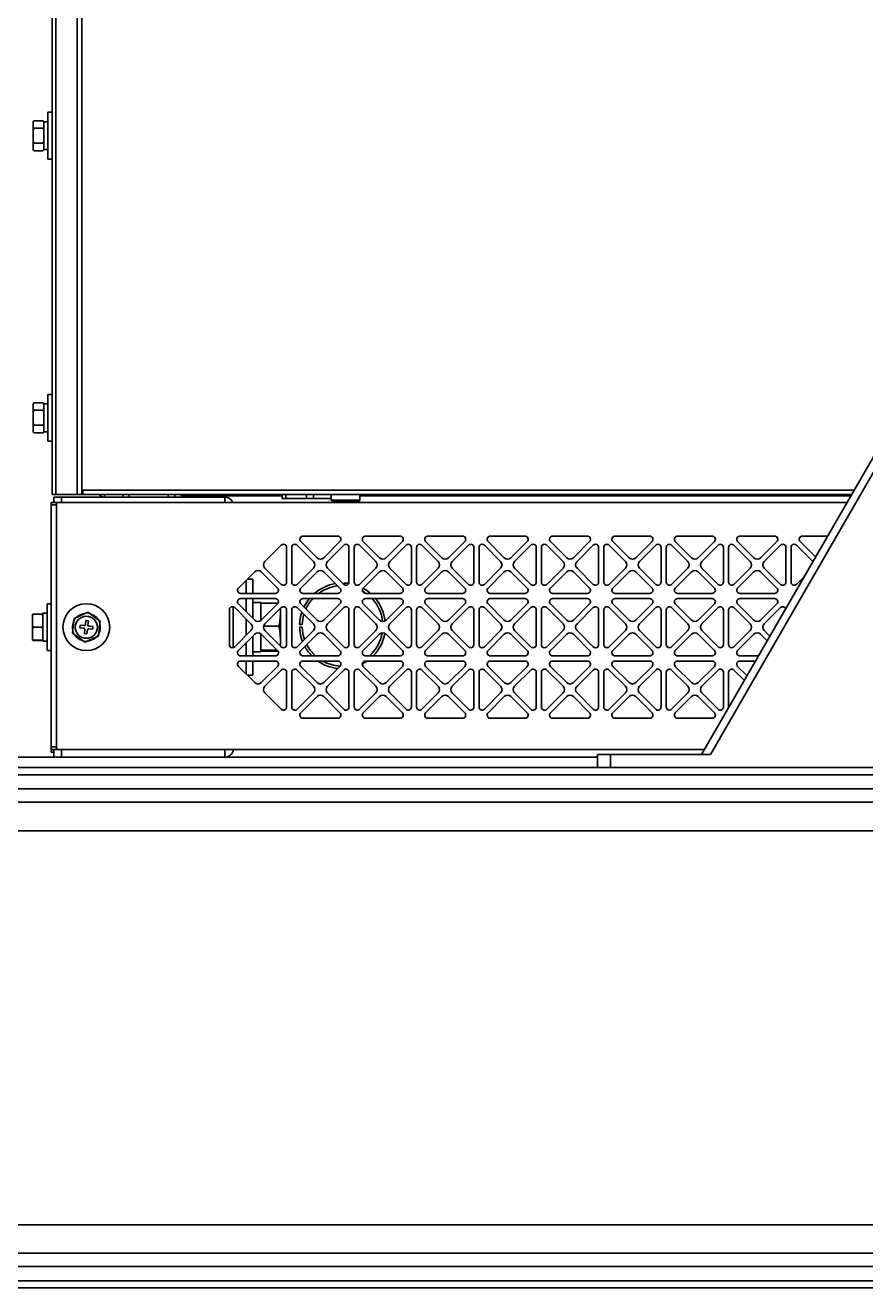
# Model space of a CAD drawing. Header units: millimetres. Extents: x 32496 to 166256, y 3504 to 23939.
# Drawn here: x 50206.6 to 50529.9, y 15003.3 to 15488.8 of the extents above; entities that cross this region are included whole.
import ezdxf

# ---------------------------------------------------------------- set-up
doc = ezdxf.new("R2010")
doc.units = ezdxf.units.MM
doc.layers.get('0').update_dxf_attribs({"lineweight": 35})

msp = doc.modelspace()

# ---------------------------------------------------------------- linework, layer by layer
at = {"linetype": 'Continuous'}
for p, q in [((50226.64, 15308.349), (50226.64, 17321.349)), ((50228.34, 17321.349), (50228.34, 15308.349)), ((50218.34, 16303.849), (50218.34, 15308.349)), ((50966.64, 16074.374), (50466.64, 15208.349)), ((50966.64, 16068.374), (50470.104, 15208.349)), ((50216.94, 15448.994), (50216.94, 15693.73)), ((50216.94, 15455.349), (50215.34, 15455.349)), ((50215.34, 15455.349), (50215.34, 15437.349)), ((50209.74, 15451.822), (50210.011, 15452.093)), ((50209.74, 15440.875), (50209.74, 15451.822)), ((50210.04, 15452.122), (50210.011, 15452.093)), ((50213.44, 15452.122), (50210.04, 15452.122)), ((50213.44, 15449.28), (50210.04, 15449.28)), ((50213.44, 15452.122), (50213.469, 15452.093)), ((50213.74, 15451.822), (50213.469, 15452.093)), ((50213.74, 15440.875), (50213.74, 15451.822)), ((50215.34, 15451.699), (50213.74, 15451.699)), ((50216.94, 15443.73), (50216.94, 15448.994)), ((50213.44, 15443.506), (50210.04, 15443.506)), ((50216.94, 15308.349), (50216.94, 15443.73)), ((50209.74, 15440.875), (50210.011, 15440.604)), ((50213.44, 15440.575), (50210.04, 15440.575)), ((50213.74, 15440.875), (50213.469, 15440.604)), ((50215.34, 15440.999), (50213.74, 15440.999)), ((50216.94, 15437.349), (50215.34, 15437.349)), ((50216.94, 15346.849), (50215.34, 15346.849)), ((50215.34, 15346.849), (50215.34, 15328.849)), ((50209.74, 15343.322), (50210.011, 15343.593)), ((50209.74, 15332.375), (50209.74, 15343.322)), ((50210.04, 15343.622), (50210.011, 15343.593)), ((50213.44, 15343.622), (50210.04, 15343.622)), ((50213.44, 15343.622), (50213.469, 15343.593)), ((50213.74, 15343.322), (50213.469, 15343.593)), ((50213.74, 15332.375), (50213.74, 15343.322)), ((50215.34, 15343.199), (50213.74, 15343.199)), ((50213.44, 15340.78), (50210.04, 15340.78)), ((50209.74, 15332.375), (50210.011, 15332.104)), ((50213.44, 15335.006), (50210.04, 15335.006)), ((50213.44, 15332.075), (50210.04, 15332.075)), ((50213.74, 15332.375), (50213.469, 15332.104)), ((50215.34, 15332.499), (50213.74, 15332.499)), ((50216.94, 15328.849), (50215.34, 15328.849)), ((50216.94, 15308.349), (50226.64, 15308.349)), ((50283.44, 15307.349), (50217.64, 15307.349)), ((50217.64, 15305.349), (50217.64, 15307.349)), ((50220.64, 15307.349), (50220.64, 15305.349)), ((50226.64, 15308.349), (50524.375, 15308.349)), ((50228.84, 15310.049), (50525.356, 15310.049)), ((50228.84, 15308.349), (50228.84, 15310.049)), ((50237.14, 15308.349), (50237.14, 15307.349)), ((50244.14, 15307.349), (50244.14, 15308.349)), ((50246.64, 15307.349), (50246.64, 15308.349)), ((50261.64, 15307.349), (50261.64, 15308.349)), ((50264.14, 15307.349), (50264.14, 15308.349)), ((50266.64, 15308.349), (50266.64, 15307.849)), ((50305.473, 15307.849), (50266.64, 15307.849)), ((50283.44, 15305.349), (50283.44, 15307.349)), ((50305.473, 15306.782), (50305.473, 15308.349)), ((50306.792, 15306.782), (50306.792, 15308.349)), ((50314.821, 15306.782), (50314.821, 15308.349)), ((50317.458, 15306.782), (50317.458, 15308.349)), ((50324.315, 15308.349), (50324.315, 15306.149)), ((50335.365, 15308.349), (50335.365, 15306.149)), ((50524.086, 15307.849), (50335.365, 15307.849)), ((50216.64, 15305.349), (50522.643, 15305.349)), ((50216.64, 15210.349), (50216.64, 15305.349)), ((50218.64, 15304.349), (50216.64, 15304.349)), ((50218.64, 15305.349), (50218.64, 15304.349)), ((50218.64, 15304.349), (50218.64, 15211.349)), ((50305.473, 15306.782), (50324.315, 15306.782)), ((50324.315, 15306.149), (50335.365, 15306.149)), ((50324.615, 15305.849), (50324.315, 15306.149)), ((50324.615, 15305.849), (50335.065, 15305.849)), ((50335.065, 15305.849), (50335.365, 15306.149)), ((50326.828, 15292.349), (50313.451, 15292.349)), ((50350.828, 15292.349), (50337.451, 15292.349)), ((50374.828, 15292.349), (50361.451, 15292.349)), ((50398.828, 15292.349), (50385.451, 15292.349)), ((50422.828, 15292.349), (50409.451, 15292.349)), ((50446.828, 15292.349), (50433.451, 15292.349)), ((50470.828, 15292.349), (50457.451, 15292.349)), ((50494.828, 15292.349), (50481.451, 15292.349)), ((50515.137, 15292.349), (50505.451, 15292.349)), ((50305.091, 15288.886), (50298.827, 15282.621)), ((50307.14, 15274.66), (50307.14, 15288.037)), ((50309.14, 15288.037), (50309.14, 15274.66)), ((50317.453, 15282.621), (50311.188, 15288.886)), ((50312.603, 15290.3), (50318.867, 15284.036)), ((50321.413, 15284.036), (50327.677, 15290.3)), ((50329.091, 15288.886), (50322.827, 15282.621)), ((50331.14, 15274.66), (50331.14, 15288.037)), ((50333.14, 15288.037), (50333.14, 15274.66)), ((50341.453, 15282.621), (50335.188, 15288.886)), ((50336.603, 15290.3), (50342.867, 15284.036)), ((50345.413, 15284.036), (50351.677, 15290.3)), ((50353.091, 15288.886), (50346.827, 15282.621)), ((50355.14, 15274.66), (50355.14, 15288.037)), ((50357.14, 15288.037), (50357.14, 15274.66)), ((50365.453, 15282.621), (50359.188, 15288.886)), ((50360.603, 15290.3), (50366.867, 15284.036)), ((50369.413, 15284.036), (50375.677, 15290.3)), ((50377.091, 15288.886), (50370.827, 15282.621)), ((50379.14, 15274.66), (50379.14, 15288.037)), ((50381.14, 15288.037), (50381.14, 15274.66)), ((50389.453, 15282.621), (50383.188, 15288.886)), ((50384.603, 15290.3), (50390.867, 15284.036)), ((50393.413, 15284.036), (50399.677, 15290.3)), ((50401.091, 15288.886), (50394.827, 15282.621)), ((50403.14, 15274.66), (50403.14, 15288.037)), ((50405.14, 15288.037), (50405.14, 15274.66)), ((50413.453, 15282.621), (50407.188, 15288.886)), ((50408.603, 15290.3), (50414.867, 15284.036)), ((50417.413, 15284.036), (50423.677, 15290.3)), ((50425.091, 15288.886), (50418.827, 15282.621)), ((50427.14, 15274.66), (50427.14, 15288.037)), ((50429.14, 15288.037), (50429.14, 15274.66)), ((50437.453, 15282.621), (50431.188, 15288.886)), ((50432.603, 15290.3), (50438.867, 15284.036)), ((50441.413, 15284.036), (50447.677, 15290.3)), ((50449.091, 15288.886), (50442.827, 15282.621)), ((50451.14, 15274.66), (50451.14, 15288.037)), ((50453.14, 15288.037), (50453.14, 15274.66)), ((50461.453, 15282.621), (50455.188, 15288.886)), ((50456.603, 15290.3), (50462.867, 15284.036)), ((50465.413, 15284.036), (50471.677, 15290.3)), ((50473.091, 15288.886), (50466.827, 15282.621)), ((50475.14, 15274.66), (50475.14, 15288.037)), ((50477.14, 15288.037), (50477.14, 15274.66)), ((50485.453, 15282.621), (50479.188, 15288.886)), ((50480.603, 15290.3), (50486.867, 15284.036)), ((50489.413, 15284.036), (50495.677, 15290.3)), ((50497.091, 15288.886), (50490.827, 15282.621)), ((50499.14, 15274.66), (50499.14, 15288.037)), ((50501.14, 15288.037), (50501.14, 15274.66)), ((50509.453, 15282.621), (50503.188, 15288.886)), ((50504.603, 15290.3), (50510.531, 15284.371)), ((50294.867, 15278.662), (50288.603, 15272.397)), ((50303.677, 15272.397), (50297.413, 15278.662)), ((50298.827, 15280.076), (50305.091, 15273.811)), ((50311.188, 15273.811), (50317.453, 15280.076)), ((50318.867, 15278.662), (50312.603, 15272.397)), ((50327.677, 15272.397), (50321.413, 15278.662)), ((50322.827, 15280.076), (50329.091, 15273.811)), ((50335.188, 15273.811), (50341.453, 15280.076)), ((50342.867, 15278.662), (50336.603, 15272.397)), ((50351.677, 15272.397), (50345.413, 15278.662)), ((50346.827, 15280.076), (50353.091, 15273.811)), ((50359.188, 15273.811), (50365.453, 15280.076)), ((50366.867, 15278.662), (50360.603, 15272.397)), ((50375.677, 15272.397), (50369.413, 15278.662)), ((50370.827, 15280.076), (50377.091, 15273.811)), ((50383.188, 15273.811), (50389.453, 15280.076)), ((50390.867, 15278.662), (50384.603, 15272.397)), ((50399.677, 15272.397), (50393.413, 15278.662)), ((50394.827, 15280.076), (50401.091, 15273.811)), ((50407.188, 15273.811), (50413.453, 15280.076)), ((50414.867, 15278.662), (50408.603, 15272.397)), ((50423.677, 15272.397), (50417.413, 15278.662)), ((50418.827, 15280.076), (50425.091, 15273.811)), ((50431.188, 15273.811), (50437.453, 15280.076)), ((50438.867, 15278.662), (50432.603, 15272.397)), ((50447.677, 15272.397), (50441.413, 15278.662)), ((50442.827, 15280.076), (50449.091, 15273.811)), ((50455.188, 15273.811), (50461.453, 15280.076)), ((50462.867, 15278.662), (50456.603, 15272.397)), ((50471.677, 15272.397), (50465.413, 15278.662)), ((50466.827, 15280.076), (50473.091, 15273.811)), ((50479.188, 15273.811), (50485.453, 15280.076)), ((50486.867, 15278.662), (50480.603, 15272.397)), ((50495.677, 15272.397), (50489.413, 15278.662)), ((50490.827, 15280.076), (50497.091, 15273.811)), ((50291.64, 15275.434), (50291.64, 15270.349)), ((50294.14, 15275.849), (50292.054, 15275.849)), ((50294.14, 15270.349), (50294.14, 15275.849)), ((50329.14, 15274.341), (50329.14, 15273.772)), ((50503.188, 15273.811), (50506.137, 15276.76)), ((50289.451, 15270.349), (50302.828, 15270.349)), ((50302.828, 15268.349), (50289.451, 15268.349)), ((50291.64, 15268.349), (50291.64, 15263.263)), ((50294.14, 15260.763), (50294.14, 15268.349)), ((50313.451, 15270.349), (50326.828, 15270.349)), ((50326.828, 15268.349), (50313.451, 15268.349)), ((50337.451, 15270.349), (50350.828, 15270.349)), ((50350.828, 15268.349), (50337.451, 15268.349)), ((50361.451, 15270.349), (50374.828, 15270.349)), ((50374.828, 15268.349), (50361.451, 15268.349)), ((50385.451, 15270.349), (50398.828, 15270.349)), ((50398.828, 15268.349), (50385.451, 15268.349)), ((50409.451, 15270.349), (50422.828, 15270.349)), ((50422.828, 15268.349), (50409.451, 15268.349)), ((50433.451, 15270.349), (50446.828, 15270.349)), ((50446.828, 15268.349), (50433.451, 15268.349)), ((50457.451, 15270.349), (50470.828, 15270.349)), ((50470.828, 15268.349), (50457.451, 15268.349)), ((50481.451, 15270.349), (50494.828, 15270.349)), ((50494.828, 15268.349), (50481.451, 15268.349)), ((50216.64, 15266.349), (50215.04, 15266.349)), ((50215.04, 15266.349), (50215.04, 15248.349)), ((50285.14, 15264.037), (50285.14, 15250.66)), ((50286.64, 15265.192), (50286.64, 15249.505)), ((50293.453, 15258.621), (50287.188, 15264.886)), ((50288.603, 15266.3), (50294.867, 15260.036)), ((50294.14, 15266.799), (50297.24, 15266.799)), ((50297.24, 15266.551), (50297.24, 15266.799)), ((50303.864, 15266.551), (50297.24, 15266.551)), ((50297.24, 15266.551), (50297.24, 15264.576)), ((50297.24, 15259.894), (50297.24, 15264.576)), ((50297.413, 15260.036), (50303.677, 15266.3)), ((50305.091, 15264.886), (50298.827, 15258.621)), ((50304.74, 15250.163), (50304.74, 15264.534)), ((50307.14, 15250.66), (50307.14, 15264.037)), ((50309.14, 15264.037), (50309.14, 15250.66)), ((50317.453, 15258.621), (50311.188, 15264.886)), ((50312.603, 15266.3), (50318.867, 15260.036)), ((50321.413, 15260.036), (50327.677, 15266.3)), ((50329.091, 15264.886), (50322.827, 15258.621)), ((50331.14, 15250.66), (50331.14, 15264.037)), ((50333.14, 15264.037), (50333.14, 15250.66)), ((50341.453, 15258.621), (50335.188, 15264.886)), ((50336.603, 15266.3), (50342.867, 15260.036)), ((50345.413, 15260.036), (50351.677, 15266.3)), ((50353.091, 15264.886), (50346.827, 15258.621)), ((50355.14, 15250.66), (50355.14, 15264.037)), ((50357.14, 15264.037), (50357.14, 15250.66)), ((50365.453, 15258.621), (50359.188, 15264.886)), ((50360.603, 15266.3), (50366.867, 15260.036)), ((50369.413, 15260.036), (50375.677, 15266.3)), ((50377.091, 15264.886), (50370.827, 15258.621)), ((50379.14, 15250.66), (50379.14, 15264.037)), ((50381.14, 15264.037), (50381.14, 15250.66)), ((50389.453, 15258.621), (50383.188, 15264.886)), ((50384.603, 15266.3), (50390.867, 15260.036)), ((50393.413, 15260.036), (50399.677, 15266.3)), ((50401.091, 15264.886), (50394.827, 15258.621)), ((50403.14, 15250.66), (50403.14, 15264.037)), ((50405.14, 15264.037), (50405.14, 15250.66)), ((50413.453, 15258.621), (50407.188, 15264.886)), ((50408.603, 15266.3), (50414.867, 15260.036)), ((50417.413, 15260.036), (50423.677, 15266.3)), ((50425.091, 15264.886), (50418.827, 15258.621)), ((50427.14, 15250.66), (50427.14, 15264.037)), ((50429.14, 15264.037), (50429.14, 15250.66)), ((50437.453, 15258.621), (50431.188, 15264.886)), ((50432.603, 15266.3), (50438.867, 15260.036)), ((50441.413, 15260.036), (50447.677, 15266.3)), ((50449.091, 15264.886), (50442.827, 15258.621)), ((50451.14, 15250.66), (50451.14, 15264.037)), ((50453.14, 15264.037), (50453.14, 15250.66)), ((50461.453, 15258.621), (50455.188, 15264.886)), ((50456.603, 15266.3), (50462.867, 15260.036)), ((50465.413, 15260.036), (50471.677, 15266.3)), ((50473.091, 15264.886), (50466.827, 15258.621)), ((50475.14, 15250.66), (50475.14, 15264.037)), ((50477.14, 15264.037), (50477.14, 15250.66)), ((50485.453, 15258.621), (50479.188, 15264.886)), ((50480.603, 15266.3), (50486.867, 15260.036)), ((50489.413, 15260.036), (50495.677, 15266.3)), ((50497.091, 15264.886), (50490.827, 15258.621)), ((50209.44, 15262.387), (50209.44, 15262.349)), ((50209.44, 15262.348), (50209.74, 15262.348)), ((50209.44, 15252.348), (50209.44, 15262.348)), ((50213.14, 15262.399), (50209.74, 15262.399)), ((50213.14, 15262.348), (50209.74, 15262.348)), ((50213.44, 15262.348), (50213.14, 15262.348)), ((50215.04, 15262.699), (50213.44, 15262.699)), ((50213.44, 15251.999), (50213.44, 15262.699)), ((50224.861, 15255.009), (50225.475, 15260.75)), ((50225.475, 15260.75), (50230.753, 15263.089)), ((50229.749, 15258.396), (50229.908, 15259.888)), ((50229.908, 15259.888), (50230.903, 15259.781)), ((50230.903, 15259.781), (50230.743, 15258.29)), ((50230.753, 15263.089), (50235.418, 15259.688)), ((50234.805, 15253.947), (50235.418, 15259.688)), ((50291.64, 15260.434), (50291.64, 15254.263)), ((50312.147, 15258.349), (50313.148, 15258.349)), ((50213.14, 15257.348), (50209.74, 15257.348)), ((50229.526, 15251.608), (50224.861, 15255.009)), ((50227.601, 15257.117), (50227.707, 15258.111)), ((50229.092, 15256.958), (50227.601, 15257.117)), ((50227.707, 15258.111), (50229.199, 15257.952)), ((50229.377, 15254.916), (50229.536, 15256.407)), ((50230.371, 15254.81), (50229.377, 15254.916)), ((50234.805, 15253.947), (50229.526, 15251.608)), ((50230.531, 15256.301), (50230.371, 15254.81)), ((50232.572, 15256.586), (50231.081, 15256.745)), ((50231.187, 15257.74), (50232.679, 15257.58)), ((50232.679, 15257.58), (50232.572, 15256.586)), ((50287.188, 15249.811), (50293.453, 15256.076)), ((50294.867, 15254.662), (50288.603, 15248.397)), ((50294.14, 15246.349), (50294.14, 15253.934)), ((50297.24, 15250.66), (50297.24, 15254.803)), ((50303.677, 15248.397), (50297.413, 15254.662)), ((50304.233, 15257.768), (50298.355, 15257.768)), ((50298.827, 15256.076), (50305.091, 15249.811)), ((50311.188, 15249.811), (50317.453, 15256.076)), ((50313.148, 15257.349), (50312.147, 15257.349)), ((50318.867, 15254.662), (50312.603, 15248.397)), ((50327.677, 15248.397), (50321.413, 15254.662)), ((50322.827, 15256.076), (50329.091, 15249.811)), ((50335.188, 15249.811), (50341.453, 15256.076)), ((50342.867, 15254.662), (50336.603, 15248.397)), ((50351.677, 15248.397), (50345.413, 15254.662)), ((50346.827, 15256.076), (50353.091, 15249.811)), ((50359.188, 15249.811), (50365.453, 15256.076)), ((50366.867, 15254.662), (50360.603, 15248.397)), ((50375.677, 15248.397), (50369.413, 15254.662)), ((50370.827, 15256.076), (50377.091, 15249.811)), ((50383.188, 15249.811), (50389.453, 15256.076)), ((50390.867, 15254.662), (50384.603, 15248.397)), ((50399.677, 15248.397), (50393.413, 15254.662)), ((50394.827, 15256.076), (50401.091, 15249.811)), ((50407.188, 15249.811), (50413.453, 15256.076)), ((50414.867, 15254.662), (50408.603, 15248.397)), ((50423.677, 15248.397), (50417.413, 15254.662)), ((50418.827, 15256.076), (50425.091, 15249.811)), ((50431.188, 15249.811), (50437.453, 15256.076)), ((50438.867, 15254.662), (50432.603, 15248.397)), ((50447.677, 15248.397), (50441.413, 15254.662)), ((50442.827, 15256.076), (50449.091, 15249.811)), ((50455.188, 15249.811), (50461.453, 15256.076)), ((50462.867, 15254.662), (50456.603, 15248.397)), ((50471.677, 15248.397), (50465.413, 15254.662)), ((50466.827, 15256.076), (50473.091, 15249.811)), ((50479.188, 15249.811), (50485.453, 15256.076)), ((50486.867, 15254.662), (50480.603, 15248.397)), ((50491.927, 15252.147), (50489.413, 15254.662)), ((50490.827, 15256.076), (50492.962, 15253.94)), ((50209.74, 15252.348), (50209.44, 15252.348)), ((50209.44, 15252.348), (50209.44, 15252.31)), ((50209.711, 15252.348), (50209.718, 15252.336)), ((50209.711, 15252.348), (50209.718, 15252.336)), ((50213.14, 15252.348), (50209.74, 15252.348)), ((50213.14, 15252.298), (50209.74, 15252.298)), ((50213.14, 15252.348), (50213.44, 15252.348)), ((50213.168, 15252.348), (50213.161, 15252.336)), ((50213.169, 15252.348), (50213.162, 15252.336)), ((50215.04, 15251.999), (50213.44, 15251.999)), ((50291.64, 15251.434), (50291.64, 15246.349)), ((50297.24, 15248.469), (50297.24, 15250.66)), ((50216.64, 15248.349), (50215.04, 15248.349)), ((50289.451, 15246.349), (50302.828, 15246.349)), ((50302.828, 15244.349), (50289.451, 15244.349)), ((50291.64, 15244.349), (50291.64, 15239.263)), ((50294.14, 15247.899), (50297.24, 15247.899)), ((50294.14, 15238.849), (50294.14, 15244.349)), ((50303.509, 15248.565), (50297.24, 15248.565)), ((50297.24, 15247.899), (50297.24, 15248.469)), ((50303.864, 15248.146), (50297.24, 15248.146)), ((50313.451, 15246.349), (50326.828, 15246.349)), ((50326.828, 15244.349), (50313.451, 15244.349)), ((50337.451, 15246.349), (50350.828, 15246.349)), ((50350.828, 15244.349), (50337.451, 15244.349)), ((50361.451, 15246.349), (50374.828, 15246.349)), ((50374.828, 15244.349), (50361.451, 15244.349)), ((50385.451, 15246.349), (50398.828, 15246.349)), ((50398.828, 15244.349), (50385.451, 15244.349)), ((50409.451, 15246.349), (50422.828, 15246.349)), ((50422.828, 15244.349), (50409.451, 15244.349)), ((50433.451, 15246.349), (50446.828, 15246.349)), ((50446.828, 15244.349), (50433.451, 15244.349)), ((50457.451, 15246.349), (50470.828, 15246.349)), ((50470.828, 15244.349), (50457.451, 15244.349)), ((50481.451, 15246.349), (50488.579, 15246.349)), ((50487.424, 15244.349), (50481.451, 15244.349)), ((50288.603, 15242.3), (50294.867, 15236.036)), ((50297.413, 15236.036), (50303.677, 15242.3)), ((50305.091, 15240.886), (50298.827, 15234.621)), ((50307.14, 15226.66), (50307.14, 15240.037)), ((50309.14, 15240.037), (50309.14, 15226.66)), ((50317.453, 15234.621), (50311.188, 15240.886)), ((50312.603, 15242.3), (50318.867, 15236.036)), ((50321.413, 15236.036), (50327.677, 15242.3)), ((50329.091, 15240.886), (50322.827, 15234.621)), ((50331.14, 15226.66), (50331.14, 15240.037)), ((50333.14, 15240.037), (50333.14, 15226.66)), ((50341.453, 15234.621), (50335.188, 15240.886)), ((50336.603, 15242.3), (50342.867, 15236.036)), ((50345.413, 15236.036), (50351.677, 15242.3)), ((50353.091, 15240.886), (50346.827, 15234.621)), ((50355.14, 15226.66), (50355.14, 15240.037)), ((50357.14, 15240.037), (50357.14, 15226.66)), ((50365.453, 15234.621), (50359.188, 15240.886)), ((50360.603, 15242.3), (50366.867, 15236.036)), ((50369.413, 15236.036), (50375.677, 15242.3)), ((50377.091, 15240.886), (50370.827, 15234.621)), ((50379.14, 15226.66), (50379.14, 15240.037)), ((50381.14, 15240.037), (50381.14, 15226.66)), ((50389.453, 15234.621), (50383.188, 15240.886)), ((50384.603, 15242.3), (50390.867, 15236.036)), ((50393.413, 15236.036), (50399.677, 15242.3)), ((50401.091, 15240.886), (50394.827, 15234.621)), ((50403.14, 15226.66), (50403.14, 15240.037)), ((50405.14, 15240.037), (50405.14, 15226.66)), ((50413.453, 15234.621), (50407.188, 15240.886)), ((50408.603, 15242.3), (50414.867, 15236.036)), ((50417.413, 15236.036), (50423.677, 15242.3)), ((50425.091, 15240.886), (50418.827, 15234.621)), ((50427.14, 15226.66), (50427.14, 15240.037)), ((50429.14, 15240.037), (50429.14, 15226.66)), ((50437.453, 15234.621), (50431.188, 15240.886)), ((50432.603, 15242.3), (50438.867, 15236.036)), ((50441.413, 15236.036), (50447.677, 15242.3)), ((50449.091, 15240.886), (50442.827, 15234.621)), ((50451.14, 15226.66), (50451.14, 15240.037)), ((50453.14, 15240.037), (50453.14, 15226.66)), ((50461.453, 15234.621), (50455.188, 15240.886)), ((50456.603, 15242.3), (50462.867, 15236.036)), ((50465.413, 15236.036), (50471.677, 15242.3)), ((50473.091, 15240.886), (50466.827, 15234.621)), ((50475.14, 15226.66), (50475.14, 15240.037)), ((50477.14, 15240.037), (50477.14, 15226.66)), ((50483.142, 15236.932), (50479.188, 15240.886)), ((50480.603, 15242.3), (50484.178, 15238.725)), ((50294.14, 15238.849), (50292.054, 15238.849)), ((50298.827, 15232.076), (50305.091, 15225.811)), ((50311.188, 15225.811), (50317.453, 15232.076)), ((50318.867, 15230.662), (50312.603, 15224.397)), ((50327.677, 15224.397), (50321.413, 15230.662)), ((50322.827, 15232.076), (50329.091, 15225.811)), ((50335.188, 15225.811), (50341.453, 15232.076)), ((50342.867, 15230.662), (50336.603, 15224.397)), ((50351.677, 15224.397), (50345.413, 15230.662)), ((50346.827, 15232.076), (50353.091, 15225.811)), ((50359.188, 15225.811), (50365.453, 15232.076)), ((50366.867, 15230.662), (50360.603, 15224.397)), ((50375.677, 15224.397), (50369.413, 15230.662)), ((50370.827, 15232.076), (50377.091, 15225.811)), ((50383.188, 15225.811), (50389.453, 15232.076)), ((50390.867, 15230.662), (50384.603, 15224.397)), ((50399.677, 15224.397), (50393.413, 15230.662)), ((50394.827, 15232.076), (50401.091, 15225.811)), ((50407.188, 15225.811), (50413.453, 15232.076)), ((50414.867, 15230.662), (50408.603, 15224.397)), ((50423.677, 15224.397), (50417.413, 15230.662)), ((50418.827, 15232.076), (50425.091, 15225.811)), ((50431.188, 15225.811), (50437.453, 15232.076)), ((50438.867, 15230.662), (50432.603, 15224.397)), ((50447.677, 15224.397), (50441.413, 15230.662)), ((50442.827, 15232.076), (50449.091, 15225.811)), ((50455.188, 15225.811), (50461.453, 15232.076)), ((50462.867, 15230.662), (50456.603, 15224.397)), ((50471.677, 15224.397), (50465.413, 15230.662)), ((50466.827, 15232.076), (50473.091, 15225.811)), ((50313.451, 15222.349), (50326.828, 15222.349)), ((50337.451, 15222.349), (50350.828, 15222.349)), ((50361.451, 15222.349), (50374.828, 15222.349)), ((50385.451, 15222.349), (50398.828, 15222.349)), ((50409.451, 15222.349), (50422.828, 15222.349)), ((50433.451, 15222.349), (50446.828, 15222.349)), ((50457.451, 15222.349), (50470.828, 15222.349)), ((50216.64, 15211.349), (50218.64, 15211.349)), ((50216.64, 15210.349), (50467.794, 15210.349)), ((50216.64, 15210.349), (50216.64, 15209.349)), ((50217.64, 15209.758), (50217.64, 15210.349)), ((50218.64, 15211.349), (50218.64, 15210.349)), ((50220.64, 15210.349), (50220.64, 15207.349)), ((50283.44, 15210.349), (50283.44, 15207.349)), ((50426.64, 15207.349), (50011.64, 15207.349)), ((50217.64, 15209.349), (50216.64, 15209.349)), ((50217.64, 15207.349), (50217.64, 15209.758)), ((50426.64, 15208.349), (50470.104, 15208.349)), ((50426.64, 15203.349), (50426.64, 15208.349)), ((50431.64, 15203.349), (50431.64, 15208.349)), ((51717.14, 15200.629), (40048.64, 15200.629)), ((50431.64, 15203.349), (50011.64, 15203.349)), ((50622.11, 15203.349), (50426.64, 15203.349)), ((51717.14, 15195.156), (40048.64, 15195.156)), ((51071.64, 15190.039), (40098.64, 15190.039)), ((51071.64, 15179.094), (40098.64, 15179.094)), ((52008.64, 15027.604), (40172.64, 15027.604)), ((52008.64, 15016.658), (40172.64, 15016.658)), ((52008.64, 15011.541), (40172.64, 15011.541)), ((52008.64, 15006.069), (40172.64, 15006.069)), ((52008.64, 15003.349), (40172.64, 15003.349))]:
    msp.add_line(p, q, dxfattribs=at)
for radius in [9, 4.25]:
    msp.add_circle((50230.14, 15257.349), radius, dxfattribs=at)
for centre, radius, start, end in [((50212.554, 15443.165), 3.606, 218.71028, 219.13391), ((50213.877, 15444.355), 5.386, 224.12457, 224.56524), ((50209.604, 15444.354), 5.384, 315.43477, 315.87545), ((50210.925, 15443.166), 3.607, 320.8641, 321.28972), ((50212.554, 15334.665), 3.606, 218.71028, 219.13391), ((50213.877, 15335.855), 5.386, 224.12457, 224.56524), ((50209.604, 15335.854), 5.384, 315.43477, 315.87545), ((50210.925, 15334.666), 3.607, 320.8641, 321.28972), ((50237.14, 15310.349), 3, 222.2942, 270), ((50283.44, 15304.149), 3.2, 22.14766, 90), ((50313.451, 15291.149), 1.2, 90, 225), ((50326.828, 15291.149), 1.2, 315, 90), ((50337.451, 15291.149), 1.2, 90, 225), ((50350.828, 15291.149), 1.2, 315, 90), ((50361.451, 15291.149), 1.2, 90, 225), ((50374.828, 15291.149), 1.2, 315, 90), ((50385.451, 15291.149), 1.2, 90, 225), ((50398.828, 15291.149), 1.2, 315, 90), ((50409.451, 15291.149), 1.2, 90, 225), ((50422.828, 15291.149), 1.2, 315, 90), ((50433.451, 15291.149), 1.2, 90, 225), ((50446.828, 15291.149), 1.2, 315, 90), ((50457.451, 15291.149), 1.2, 90, 225), ((50470.828, 15291.149), 1.2, 315, 90), ((50481.451, 15291.149), 1.2, 90, 225), ((50494.828, 15291.149), 1.2, 315, 90), ((50505.451, 15291.149), 1.2, 90, 225), ((50305.94, 15288.037), 1.2, 0, 135), ((50310.34, 15288.037), 1.2, 45, 180), ((50329.94, 15288.037), 1.2, 0, 135), ((50334.34, 15288.037), 1.2, 45, 180), ((50353.94, 15288.037), 1.2, 0, 135), ((50358.34, 15288.037), 1.2, 45, 180), ((50377.94, 15288.037), 1.2, 0, 135), ((50382.34, 15288.037), 1.2, 45, 180), ((50401.94, 15288.037), 1.2, 0, 135), ((50406.34, 15288.037), 1.2, 45, 180), ((50425.94, 15288.037), 1.2, 0, 135), ((50430.34, 15288.037), 1.2, 45, 180), ((50449.94, 15288.037), 1.2, 0, 135), ((50454.34, 15288.037), 1.2, 45, 180), ((50473.94, 15288.037), 1.2, 0, 135), ((50478.34, 15288.037), 1.2, 45, 180), ((50497.94, 15288.037), 1.2, 0, 135), ((50502.34, 15288.037), 1.2, 45, 180), ((50300.1, 15281.349), 1.8, 135, 225), ((50316.18, 15281.349), 1.8, 315, 45), ((50320.14, 15285.308), 1.8, 225, 315), ((50324.1, 15281.349), 1.8, 135, 225), ((50340.18, 15281.349), 1.8, 315, 45), ((50344.14, 15285.308), 1.8, 225, 315), ((50348.1, 15281.349), 1.8, 135, 225), ((50364.18, 15281.349), 1.8, 315, 45), ((50368.14, 15285.308), 1.8, 225, 315), ((50372.1, 15281.349), 1.8, 135, 225), ((50388.18, 15281.349), 1.8, 315, 45), ((50392.14, 15285.308), 1.8, 225, 315), ((50396.1, 15281.349), 1.8, 135, 225), ((50412.18, 15281.349), 1.8, 315, 45), ((50416.14, 15285.308), 1.8, 225, 315), ((50420.1, 15281.349), 1.8, 135, 225), ((50436.18, 15281.349), 1.8, 315, 45), ((50440.14, 15285.308), 1.8, 225, 315), ((50444.1, 15281.349), 1.8, 135, 225), ((50460.18, 15281.349), 1.8, 315, 45), ((50464.14, 15285.308), 1.8, 225, 315), ((50468.1, 15281.349), 1.8, 135, 225), ((50484.18, 15281.349), 1.8, 315, 45), ((50488.14, 15285.308), 1.8, 225, 315), ((50492.1, 15281.349), 1.8, 135, 225), ((50296.14, 15277.389), 1.8, 45, 135), ((50320.14, 15277.389), 1.8, 45, 135), ((50344.14, 15277.389), 1.8, 45, 135), ((50368.14, 15277.389), 1.8, 45, 135), ((50392.14, 15277.389), 1.8, 45, 135), ((50416.14, 15277.389), 1.8, 45, 135), ((50440.14, 15277.389), 1.8, 45, 135), ((50464.14, 15277.389), 1.8, 45, 135), ((50488.14, 15277.389), 1.8, 45, 135), ((50305.94, 15274.66), 1.2, 225, 0), ((50310.34, 15274.66), 1.2, 180, 315), ((50328.64, 15257.849), 16.5, 99.35094, 130.66828), ((50328.64, 15257.849), 15.5, 96.65645, 126.13774), ((50329.94, 15274.66), 1.2, 225, 0), ((50328.64, 15257.849), 16.5, 81.65551, 88.2635), ((50334.34, 15274.66), 1.2, 180, 315), ((50353.94, 15274.66), 1.2, 225, 0), ((50358.34, 15274.66), 1.2, 180, 315), ((50377.94, 15274.66), 1.2, 225, 0), ((50382.34, 15274.66), 1.2, 180, 315), ((50401.94, 15274.66), 1.2, 225, 0), ((50406.34, 15274.66), 1.2, 180, 315), ((50425.94, 15274.66), 1.2, 225, 0), ((50430.34, 15274.66), 1.2, 180, 315), ((50449.94, 15274.66), 1.2, 225, 0), ((50454.34, 15274.66), 1.2, 180, 315), ((50473.94, 15274.66), 1.2, 225, 0), ((50478.34, 15274.66), 1.2, 180, 315), ((50497.94, 15274.66), 1.2, 225, 0), ((50502.34, 15274.66), 1.2, 180, 315), ((50289.451, 15271.549), 1.2, 135, 270), ((50289.451, 15267.149), 1.2, 90, 225), ((50302.828, 15271.549), 1.2, 270, 45), ((50302.828, 15267.149), 1.2, 315, 90), ((50313.451, 15271.549), 1.2, 135, 270), ((50313.451, 15267.149), 1.2, 90, 225), ((50328.64, 15257.849), 16.5, 140.44975, 153.97851), ((50328.64, 15257.849), 15.5, 137.2859, 155.27208), ((50326.828, 15271.549), 1.2, 270, 45), ((50326.828, 15267.149), 1.2, 315, 90), ((50337.451, 15271.549), 1.2, 135, 270), ((50337.451, 15267.149), 1.2, 90, 225), ((50328.64, 15257.849), 15.5, 53.86236, 60.41181), ((50328.64, 15257.849), 16.5, 49.33265, 61.37416), ((50328.64, 15257.849), 15.5, 6.1975, 42.71334), ((50328.64, 15257.849), 16.5, 6.60647, 39.54966), ((50350.828, 15271.549), 1.2, 270, 45), ((50350.828, 15267.149), 1.2, 315, 90), ((50361.451, 15271.549), 1.2, 135, 270), ((50361.451, 15267.149), 1.2, 90, 225), ((50374.828, 15271.549), 1.2, 270, 45), ((50374.828, 15267.149), 1.2, 315, 90), ((50385.451, 15271.549), 1.2, 135, 270), ((50385.451, 15267.149), 1.2, 90, 225), ((50398.828, 15271.549), 1.2, 270, 45), ((50398.828, 15267.149), 1.2, 315, 90), ((50409.451, 15271.549), 1.2, 135, 270), ((50409.451, 15267.149), 1.2, 90, 225), ((50422.828, 15271.549), 1.2, 270, 45), ((50422.828, 15267.149), 1.2, 315, 90), ((50433.451, 15271.549), 1.2, 135, 270), ((50433.451, 15267.149), 1.2, 90, 225), ((50446.828, 15271.549), 1.2, 270, 45), ((50446.828, 15267.149), 1.2, 315, 90), ((50457.451, 15271.549), 1.2, 135, 270), ((50457.451, 15267.149), 1.2, 90, 225), ((50470.828, 15271.549), 1.2, 270, 45), ((50470.828, 15267.149), 1.2, 315, 90), ((50481.451, 15271.549), 1.2, 135, 270), ((50481.451, 15267.149), 1.2, 90, 225), ((50494.828, 15271.549), 1.2, 270, 45), ((50494.828, 15267.149), 1.2, 315, 90), ((50286.34, 15264.037), 1.2, 45, 180), ((50305.94, 15264.037), 1.2, 0, 135), ((50310.34, 15264.037), 1.2, 45, 180), ((50329.94, 15264.037), 1.2, 0, 135), ((50334.34, 15264.037), 1.2, 45, 180), ((50353.94, 15264.037), 1.2, 0, 135), ((50358.34, 15264.037), 1.2, 45, 180), ((50377.94, 15264.037), 1.2, 0, 135), ((50382.34, 15264.037), 1.2, 45, 180), ((50401.94, 15264.037), 1.2, 0, 135), ((50406.34, 15264.037), 1.2, 45, 180), ((50425.94, 15264.037), 1.2, 0, 135), ((50430.34, 15264.037), 1.2, 45, 180), ((50449.94, 15264.037), 1.2, 0, 135), ((50454.34, 15264.037), 1.2, 45, 180), ((50473.94, 15264.037), 1.2, 0, 135), ((50478.34, 15264.037), 1.2, 45, 180), ((50497.94, 15264.037), 1.2, 21.88591, 135), ((50230.14, 15257.349), 5.35, 153.06137, 194.74076), ((50230.14, 15257.349), 5.474, 137.90862, 149.89351), ((50230.14, 15257.349), 5.35, 93.06137, 134.74076), ((50229.252, 15258.449), 0.5, 263.90106, 353.90106), ((50230.14, 15257.349), 5.474, 77.90862, 89.89351), ((50230.14, 15257.349), 5.35, 33.06137, 74.74076), ((50230.14, 15257.349), 5.474, 17.90862, 29.89351), ((50230.14, 15257.349), 5.35, 333.06137, 14.74076), ((50292.18, 15257.349), 1.8, 315, 45), ((50296.14, 15261.308), 1.8, 225, 315), ((50300.1, 15257.349), 1.8, 135, 225), ((50328.64, 15257.849), 16.5, 161.54073, 178.2635), ((50328.64, 15257.849), 15.5, 163.40785, 178.15143), ((50316.18, 15257.349), 1.8, 315, 45), ((50320.14, 15261.308), 1.8, 225, 315), ((50324.1, 15257.349), 1.8, 135, 225), ((50340.18, 15257.349), 1.8, 315, 45), ((50344.14, 15261.308), 1.8, 225, 315), ((50348.1, 15257.349), 1.8, 135, 225), ((50364.18, 15257.349), 1.8, 315, 45), ((50368.14, 15261.308), 1.8, 225, 315), ((50372.1, 15257.349), 1.8, 135, 225), ((50388.18, 15257.349), 1.8, 315, 45), ((50392.14, 15261.308), 1.8, 225, 315), ((50396.1, 15257.349), 1.8, 135, 225), ((50412.18, 15257.349), 1.8, 315, 45), ((50416.14, 15261.308), 1.8, 225, 315), ((50420.1, 15257.349), 1.8, 135, 225), ((50436.18, 15257.349), 1.8, 315, 45), ((50440.14, 15261.308), 1.8, 225, 315), ((50444.1, 15257.349), 1.8, 135, 225), ((50460.18, 15257.349), 1.8, 315, 45), ((50464.14, 15261.308), 1.8, 225, 315), ((50468.1, 15257.349), 1.8, 135, 225), ((50484.18, 15257.349), 1.8, 315, 45), ((50488.14, 15261.308), 1.8, 225, 315), ((50492.1, 15257.349), 1.8, 135, 225), ((50230.14, 15257.349), 5.474, 197.90862, 209.89351), ((50230.14, 15257.349), 5.35, 213.06137, 254.74076), ((50229.039, 15256.461), 0.5, 353.90106, 83.90106), ((50230.14, 15257.349), 5.35, 273.06137, 314.74076), ((50231.028, 15256.248), 0.5, 83.90106, 173.90106), ((50231.24, 15258.237), 0.5, 173.90106, 263.90106), ((50230.14, 15257.349), 5.474, 317.90862, 329.89351), ((50296.14, 15253.389), 1.8, 45, 135), ((50328.64, 15257.849), 16.5, 181.7365, 201.18788), ((50328.64, 15257.849), 15.5, 181.84857, 199.54821), ((50320.14, 15253.389), 1.8, 45, 135), ((50328.64, 15257.849), 15.5, 312.01146, 350.01229), ((50328.64, 15257.849), 16.5, 315.78045, 350.13912), ((50344.14, 15253.389), 1.8, 45, 135), ((50368.14, 15253.389), 1.8, 45, 135), ((50392.14, 15253.389), 1.8, 45, 135), ((50416.14, 15253.389), 1.8, 45, 135), ((50440.14, 15253.389), 1.8, 45, 135), ((50464.14, 15253.389), 1.8, 45, 135), ((50488.14, 15253.389), 1.8, 45, 135), ((50217.246, 15256.678), 8.691, 209.97241, 210.26095), ((50205.636, 15256.676), 8.688, 329.73906, 330.0276), ((50230.14, 15257.349), 5.474, 257.90862, 269.89351), ((50286.34, 15250.66), 1.2, 180, 315), ((50305.94, 15250.66), 1.2, 225, 0), ((50310.34, 15250.66), 1.2, 180, 315), ((50328.64, 15257.849), 16.5, 208.58378, 224.2208), ((50328.64, 15257.849), 15.5, 207.50144, 227.98818), ((50329.94, 15250.66), 1.2, 225, 0), ((50334.34, 15250.66), 1.2, 180, 315), ((50353.94, 15250.66), 1.2, 225, 0), ((50358.34, 15250.66), 1.2, 180, 315), ((50377.94, 15250.66), 1.2, 225, 0), ((50382.34, 15250.66), 1.2, 180, 315), ((50401.94, 15250.66), 1.2, 225, 0), ((50406.34, 15250.66), 1.2, 180, 315), ((50425.94, 15250.66), 1.2, 225, 0), ((50430.34, 15250.66), 1.2, 180, 315), ((50449.94, 15250.66), 1.2, 225, 0), ((50454.34, 15250.66), 1.2, 180, 315), ((50473.94, 15250.66), 1.2, 225, 0), ((50478.34, 15250.66), 1.2, 180, 315), ((50289.451, 15247.549), 1.2, 135, 270), ((50289.451, 15243.149), 1.2, 90, 225), ((50302.828, 15247.549), 1.2, 270, 45), ((50302.828, 15243.149), 1.2, 315, 90), ((50313.451, 15247.549), 1.2, 135, 270), ((50313.451, 15243.149), 1.2, 90, 225), ((50328.64, 15257.849), 16.5, 235.01545, 263.73778), ((50328.64, 15257.849), 15.5, 240.71772, 266.69948), ((50326.828, 15247.549), 1.2, 270, 45), ((50326.828, 15243.149), 1.2, 315, 90), ((50337.451, 15247.549), 1.2, 135, 270), ((50337.451, 15243.149), 1.2, 90, 225), ((50328.64, 15257.849), 16.5, 297.50776, 304.98489), ((50350.828, 15247.549), 1.2, 270, 45), ((50350.828, 15243.149), 1.2, 315, 90), ((50361.451, 15247.549), 1.2, 135, 270), ((50361.451, 15243.149), 1.2, 90, 225), ((50374.828, 15247.549), 1.2, 270, 45), ((50374.828, 15243.149), 1.2, 315, 90), ((50385.451, 15247.549), 1.2, 135, 270), ((50385.451, 15243.149), 1.2, 90, 225), ((50398.828, 15247.549), 1.2, 270, 45), ((50398.828, 15243.149), 1.2, 315, 90), ((50409.451, 15247.549), 1.2, 135, 270), ((50409.451, 15243.149), 1.2, 90, 225), ((50422.828, 15247.549), 1.2, 270, 45), ((50422.828, 15243.149), 1.2, 315, 90), ((50433.451, 15247.549), 1.2, 135, 270), ((50433.451, 15243.149), 1.2, 90, 225), ((50446.828, 15247.549), 1.2, 270, 45), ((50446.828, 15243.149), 1.2, 315, 90), ((50457.451, 15247.549), 1.2, 135, 270), ((50457.451, 15243.149), 1.2, 90, 225), ((50470.828, 15247.549), 1.2, 270, 45), ((50470.828, 15243.149), 1.2, 315, 90), ((50481.451, 15247.549), 1.2, 135, 270), ((50481.451, 15243.149), 1.2, 90, 225), ((50305.94, 15240.037), 1.2, 0, 135), ((50310.34, 15240.037), 1.2, 45, 180), ((50329.94, 15240.037), 1.2, 0, 135), ((50334.34, 15240.037), 1.2, 45, 180), ((50353.94, 15240.037), 1.2, 0, 135), ((50358.34, 15240.037), 1.2, 45, 180), ((50377.94, 15240.037), 1.2, 0, 135), ((50382.34, 15240.037), 1.2, 45, 180), ((50401.94, 15240.037), 1.2, 0, 135), ((50406.34, 15240.037), 1.2, 45, 180), ((50425.94, 15240.037), 1.2, 0, 135), ((50430.34, 15240.037), 1.2, 45, 180), ((50449.94, 15240.037), 1.2, 0, 135), ((50454.34, 15240.037), 1.2, 45, 180), ((50473.94, 15240.037), 1.2, 0, 135), ((50478.34, 15240.037), 1.2, 45, 180), ((50296.14, 15237.308), 1.8, 225, 315), ((50300.1, 15233.349), 1.8, 135, 225), ((50316.18, 15233.349), 1.8, 315, 45), ((50320.14, 15237.308), 1.8, 225, 315), ((50324.1, 15233.349), 1.8, 135, 225), ((50340.18, 15233.349), 1.8, 315, 45), ((50344.14, 15237.308), 1.8, 225, 315), ((50348.1, 15233.349), 1.8, 135, 225), ((50364.18, 15233.349), 1.8, 315, 45), ((50368.14, 15237.308), 1.8, 225, 315), ((50372.1, 15233.349), 1.8, 135, 225), ((50388.18, 15233.349), 1.8, 315, 45), ((50392.14, 15237.308), 1.8, 225, 315), ((50396.1, 15233.349), 1.8, 135, 225), ((50412.18, 15233.349), 1.8, 315, 45), ((50416.14, 15237.308), 1.8, 225, 315), ((50420.1, 15233.349), 1.8, 135, 225), ((50436.18, 15233.349), 1.8, 315, 45), ((50440.14, 15237.308), 1.8, 225, 315), ((50444.1, 15233.349), 1.8, 135, 225), ((50460.18, 15233.349), 1.8, 315, 45), ((50464.14, 15237.308), 1.8, 225, 315), ((50468.1, 15233.349), 1.8, 135, 225), ((50320.14, 15229.389), 1.8, 45, 135), ((50344.14, 15229.389), 1.8, 45, 135), ((50368.14, 15229.389), 1.8, 45, 135), ((50392.14, 15229.389), 1.8, 45, 135), ((50416.14, 15229.389), 1.8, 45, 135), ((50440.14, 15229.389), 1.8, 45, 135), ((50464.14, 15229.389), 1.8, 45, 135), ((50305.94, 15226.66), 1.2, 225, 0), ((50310.34, 15226.66), 1.2, 180, 315), ((50313.451, 15223.549), 1.2, 135, 270), ((50326.828, 15223.549), 1.2, 270, 45), ((50329.94, 15226.66), 1.2, 225, 0), ((50334.34, 15226.66), 1.2, 180, 315), ((50337.451, 15223.549), 1.2, 135, 270), ((50350.828, 15223.549), 1.2, 270, 45), ((50353.94, 15226.66), 1.2, 225, 0), ((50358.34, 15226.66), 1.2, 180, 315), ((50361.451, 15223.549), 1.2, 135, 270), ((50374.828, 15223.549), 1.2, 270, 45), ((50377.94, 15226.66), 1.2, 225, 0), ((50382.34, 15226.66), 1.2, 180, 315), ((50385.451, 15223.549), 1.2, 135, 270), ((50398.828, 15223.549), 1.2, 270, 45), ((50401.94, 15226.66), 1.2, 225, 0), ((50406.34, 15226.66), 1.2, 180, 315), ((50409.451, 15223.549), 1.2, 135, 270), ((50422.828, 15223.549), 1.2, 270, 45), ((50425.94, 15226.66), 1.2, 225, 0), ((50430.34, 15226.66), 1.2, 180, 315), ((50433.451, 15223.549), 1.2, 135, 270), ((50446.828, 15223.549), 1.2, 270, 45), ((50449.94, 15226.66), 1.2, 225, 0), ((50454.34, 15226.66), 1.2, 180, 315), ((50457.451, 15223.549), 1.2, 135, 270), ((50470.828, 15223.549), 1.2, 270, 45), ((50473.94, 15226.66), 1.2, 225, 0), ((50283.44, 15210.549), 3.2, 270, 356.34504)]:
    msp.add_arc(centre, radius, start, end, dxfattribs=at)
for points, knots in [([(50210.011, 15452.093), (50209.986, 15452.069), (50209.893, 15451.973), (50209.803, 15451.874), (50209.74, 15451.797)], [0, 0, 0, 0, 0.2550625, 1, 1, 1, 1]), ([(50209.74, 15449.605), (50209.763, 15449.577), (50209.858, 15449.465), (50209.96, 15449.358), (50210.04, 15449.28)], [0, 0, 0, 0, 0.2444076, 1, 1, 1, 1]), ([(50213.74, 15449.605), (50213.717, 15449.577), (50213.621, 15449.465), (50213.519, 15449.358), (50213.44, 15449.28)], [0, 0, 0, 0, 0.2444076, 1, 1, 1, 1]), ([(50213.469, 15452.093), (50213.493, 15452.069), (50213.587, 15451.973), (50213.676, 15451.874), (50213.74, 15451.797)], [0, 0, 0, 0, 0.2550615, 1, 1, 1, 1]), ([(50210.04, 15443.506), (50210.013, 15443.479), (50209.909, 15443.371), (50209.81, 15443.259), (50209.74, 15443.171)], [0, 0, 0, 0, 0.2552115, 1, 1, 1, 1]), ([(50213.44, 15443.506), (50213.467, 15443.479), (50213.571, 15443.371), (50213.67, 15443.259), (50213.74, 15443.171)], [0, 0, 0, 0, 0.2552107, 1, 1, 1, 1]), ([(50209.757, 15440.89), (50209.776, 15440.865), (50209.858, 15440.768), (50209.944, 15440.674), (50210.011, 15440.605)], [0, 0, 0, 0, 0.2454956, 1, 1, 1, 1]), ([(50213.723, 15440.889), (50213.703, 15440.865), (50213.622, 15440.768), (50213.536, 15440.674), (50213.469, 15440.605)], [0, 0, 0, 0, 0.2454974, 1, 1, 1, 1]), ([(50210.011, 15343.593), (50209.986, 15343.569), (50209.893, 15343.473), (50209.803, 15343.374), (50209.74, 15343.297)], [0, 0, 0, 0, 0.2550625, 1, 1, 1, 1]), ([(50209.74, 15341.105), (50209.763, 15341.077), (50209.858, 15340.965), (50209.96, 15340.858), (50210.04, 15340.78)], [0, 0, 0, 0, 0.2444076, 1, 1, 1, 1]), ([(50213.74, 15341.105), (50213.717, 15341.077), (50213.621, 15340.965), (50213.519, 15340.858), (50213.44, 15340.78)], [0, 0, 0, 0, 0.2444076, 1, 1, 1, 1]), ([(50213.469, 15343.593), (50213.493, 15343.569), (50213.587, 15343.473), (50213.676, 15343.374), (50213.74, 15343.297)], [0, 0, 0, 0, 0.2550615, 1, 1, 1, 1]), ([(50210.04, 15335.006), (50210.013, 15334.979), (50209.909, 15334.871), (50209.81, 15334.759), (50209.74, 15334.671)], [0, 0, 0, 0, 0.2552115, 1, 1, 1, 1]), ([(50209.757, 15332.39), (50209.776, 15332.365), (50209.858, 15332.268), (50209.944, 15332.174), (50210.011, 15332.105)], [0, 0, 0, 0, 0.2454956, 1, 1, 1, 1]), ([(50213.44, 15335.006), (50213.467, 15334.979), (50213.571, 15334.871), (50213.67, 15334.759), (50213.74, 15334.671)], [0, 0, 0, 0, 0.2552107, 1, 1, 1, 1]), ([(50213.723, 15332.389), (50213.703, 15332.365), (50213.622, 15332.268), (50213.536, 15332.174), (50213.469, 15332.105)], [0, 0, 0, 0, 0.2454974, 1, 1, 1, 1]), ([(50308.936, 15306.673), (50308.934, 15306.674), (50308.928, 15306.679), (50308.934, 15306.684), (50308.936, 15306.685)], [0, 0, 0, 0, 0.5007346, 1, 1, 1, 1]), ([(50323.344, 15306.171), (50323.346, 15306.173), (50323.352, 15306.177), (50323.346, 15306.182), (50323.344, 15306.184)], [0, 0, 0, 0, 0.5006414, 1, 1, 1, 1]), ([(50209.74, 15262.399), (50209.713, 15262.398), (50209.613, 15262.395), (50209.513, 15262.391), (50209.44, 15262.387)], [0, 0, 0, 0, 0.265493, 1, 1, 1, 1]), ([(50209.74, 15262.348), (50209.713, 15262.302), (50209.607, 15262.114), (50209.508, 15261.923), (50209.44, 15261.777)], [0, 0, 0, 0, 0.250877, 1, 1, 1, 1]), ([(50213.14, 15262.399), (50213.166, 15262.398), (50213.266, 15262.395), (50213.366, 15262.391), (50213.44, 15262.387)], [0, 0, 0, 0, 0.2654915, 1, 1, 1, 1]), ([(50213.14, 15262.348), (50213.167, 15262.302), (50213.273, 15262.114), (50213.371, 15261.923), (50213.44, 15261.777)], [0, 0, 0, 0, 0.2508765, 1, 1, 1, 1]), ([(50304.233, 15257.768), (50304.389, 15258.49), (50304.645, 15259.946), (50304.74, 15261.423), (50304.74, 15262.159)], [0, 0, 0, 0, 0.5009076, 1, 1, 1, 1]), ([(50209.44, 15257.92), (50209.463, 15257.871), (50209.556, 15257.677), (50209.659, 15257.488), (50209.74, 15257.348)], [0, 0, 0, 0, 0.2491573, 1, 1, 1, 1]), ([(50209.74, 15257.348), (50209.713, 15257.301), (50209.607, 15257.114), (50209.508, 15256.923), (50209.44, 15256.777)], [0, 0, 0, 0, 0.2508777, 1, 1, 1, 1]), ([(50213.44, 15257.92), (50213.417, 15257.871), (50213.323, 15257.677), (50213.221, 15257.488), (50213.14, 15257.348)], [0, 0, 0, 0, 0.2491576, 1, 1, 1, 1]), ([(50213.14, 15257.348), (50213.167, 15257.301), (50213.273, 15257.114), (50213.371, 15256.923), (50213.44, 15256.777)], [0, 0, 0, 0, 0.2508772, 1, 1, 1, 1]), ([(50304.74, 15253.167), (50304.74, 15253.938), (50304.645, 15255.484), (50304.389, 15257.01), (50304.233, 15257.768)], [0, 0, 0, 0, 0.4993642, 1, 1, 1, 1]), ([(50209.44, 15252.92), (50209.463, 15252.871), (50209.556, 15252.678), (50209.659, 15252.488), (50209.74, 15252.348)], [0, 0, 0, 0, 0.2491566, 1, 1, 1, 1]), ([(50209.74, 15252.298), (50209.713, 15252.299), (50209.613, 15252.303), (50209.513, 15252.307), (50209.44, 15252.31)], [0, 0, 0, 0, 0.265493, 1, 1, 1, 1]), ([(50213.44, 15252.92), (50213.417, 15252.871), (50213.323, 15252.678), (50213.221, 15252.488), (50213.14, 15252.348)], [0, 0, 0, 0, 0.2491569, 1, 1, 1, 1]), ([(50213.14, 15252.298), (50213.166, 15252.299), (50213.266, 15252.303), (50213.366, 15252.307), (50213.44, 15252.31)], [0, 0, 0, 0, 0.2654915, 1, 1, 1, 1])]:
    msp.add_open_spline(points, degree=3, knots=knots, dxfattribs=at)
for points in [[(50210.04, 15449.28), (50209.932, 15449.064), (50209.831, 15448.844), (50209.74, 15448.62)], [(50213.44, 15449.28), (50213.548, 15449.064), (50213.649, 15448.844), (50213.74, 15448.62)], [(50209.74, 15444.166), (50209.831, 15443.942), (50209.932, 15443.722), (50210.04, 15443.506)], [(50213.74, 15444.166), (50213.649, 15443.942), (50213.548, 15443.722), (50213.44, 15443.506)], [(50210.04, 15340.78), (50209.932, 15340.564), (50209.831, 15340.344), (50209.74, 15340.12)], [(50213.44, 15340.78), (50213.548, 15340.564), (50213.649, 15340.344), (50213.74, 15340.12)], [(50209.74, 15335.666), (50209.831, 15335.442), (50209.932, 15335.222), (50210.04, 15335.006)], [(50213.74, 15335.666), (50213.649, 15335.442), (50213.548, 15335.222), (50213.44, 15335.006)]]:
    msp.add_open_spline(points, degree=3, dxfattribs=at)

doc.saveas('drawing.dxf')
